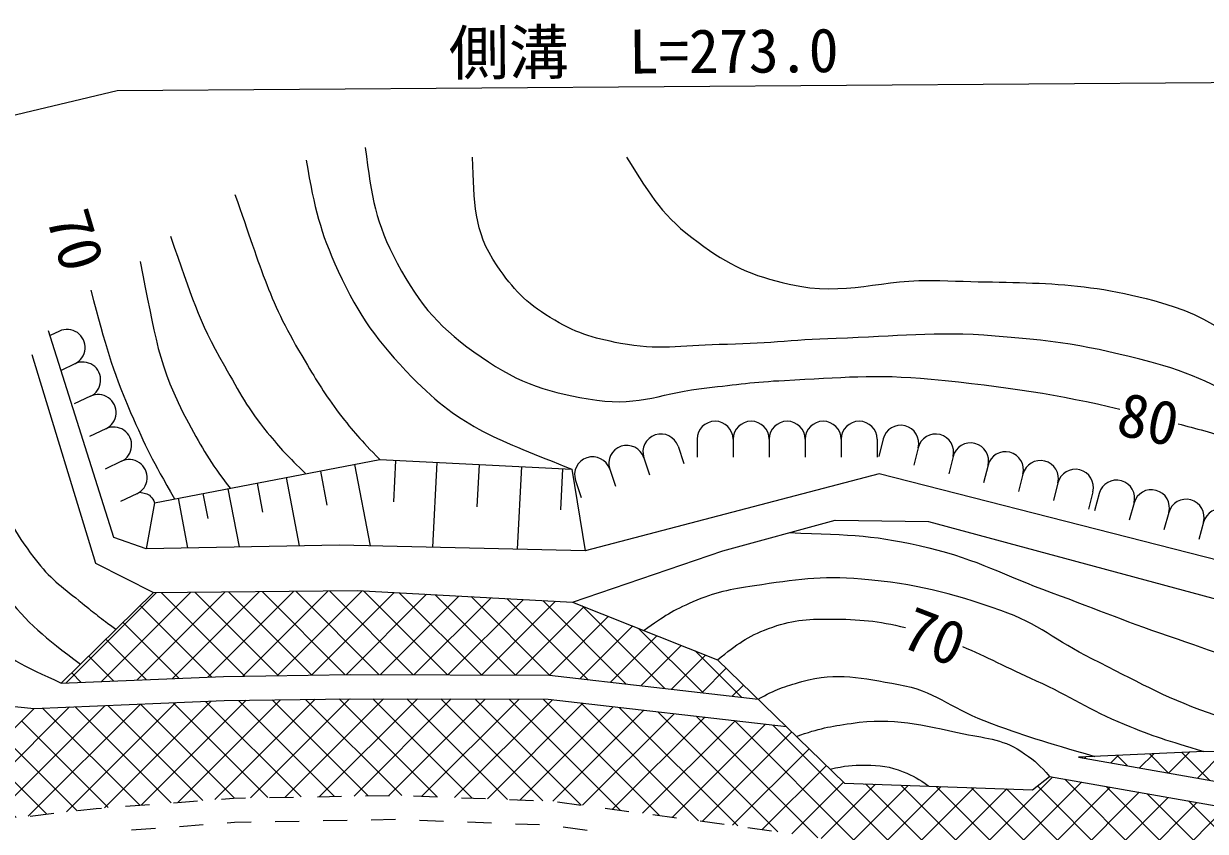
# Model space of a CAD drawing. Units: millimetres, scale not verified. Extents: x 40000 to 680000, y 20000 to 380000.
# Drawn here: x 114736 to 163935, y 305266 to 338897 of the extents above; entities that cross this region are included whole.
import ezdxf
from ezdxf.enums import TextEntityAlignment as Align

# ---------------------------------------------------------------- set-up
doc = ezdxf.new("R2010")
doc.units = ezdxf.units.MM
doc.header["$LTSCALE"] = 1000
doc.layers.add('M-BGD', color=7, linetype='Continuous', lineweight=25)
doc.layers.add('M-STR-HTXT', color=7, linetype='Continuous', lineweight=13)
doc.styles.add('ＭＳ ゴシック', font='')
doc.styles.get('ＭＳ ゴシック').set_extended_font_data('MS Gothic')

msp = doc.modelspace()

# ---------------------------------------------------------------- hatches: boundary and pattern name
at = {"layer": 'M-BGD'}
h = msp.add_hatch(dxfattribs=at)
h.set_pattern_fill('USER', color=256, style=0, pattern_type=2)
h.set_pattern_definition([(45, (136630, 311769), (-707.107, 707.107), []), (135, (136630, 311769), (-707.107, -707.107), [])])
h.paths.add_polyline_path([(136630, 311769), (145314, 310769), (143626, 312406), (137586, 314815), (128624, 315288), (120136, 315209), (116304, 311435), (123055, 311711), (128346, 311790)])
h = msp.add_hatch(dxfattribs=at)
h.set_pattern_fill('USER', color=256, style=0, pattern_type=2)
h.set_pattern_definition([(45, (217178, 297838), (-707.107, 707.107), []), (135, (217178, 297838), (-707.107, -707.107), [])])
h.paths.add_polyline_path([(217178, 297838), (189068, 301984), (157444, 307550), (156734, 306998), (148917, 307274), (146491, 309627), (136572, 310769), (128352, 310790), (123083, 310711), (115168, 310387), (110182, 305362), (117749, 306215), (123473, 306649), (130224, 306767), (136660, 306530), (144398, 305504), (148622, 304872), (159400, 303017), (187169, 298123), (187083, 297631), (216421, 292338)])
h = msp.add_hatch(dxfattribs=at)
h.set_pattern_fill('USER', color=256, style=0, pattern_type=2)
h.set_pattern_definition([(45, (214728, 299210), (-707.107, 707.107), []), (135, (214728, 299210), (-707.107, -707.107), [])])
h.paths.add_polyline_path([(214728, 299210), (211560, 301147), (207410, 304342), (203304, 303625), (191290, 305607), (186187, 307144), (185659, 306550), (183487, 306076), (170143, 308406), (163871, 308596), (158650, 308353), (189228, 302971)])

# ---------------------------------------------------------------- linework, layer by layer
for p, q in [((116225, 326090), (115836, 325905)), ((116870, 324736), (116293, 324461)), ((117516, 323382), (116839, 323060)), ((118161, 322028), (117484, 321706)), ((141980, 321299), (142218, 320587)), ((142772, 321590), (142772, 320840)), ((144272, 321590), (144272, 320840)), ((145772, 321590), (145772, 320840)), ((147272, 321590), (147272, 320840)), ((148772, 321590), (148772, 320840)), ((150272, 321590), (150272, 320840)), ((150523, 321605), (150340, 320878)), ((140558, 320823), (140795, 320112)), ((151977, 321239), (151794, 320511)), ((153432, 320872), (153249, 320145)), ((118807, 320674), (118130, 320352)), ((128511, 320541), (129157, 317158)), ((130213, 320710), (130128, 318991)), ((131932, 320625), (131758, 317098)), ((133696, 320538), (133609, 318775)), ((135460, 320451), (135290, 317016)), ((137177, 320366), (137092, 318649)), ((137554, 320348), (138117, 316951)), ((139135, 320348), (139372, 319637)), ((154886, 320506), (154703, 319779)), ((125668, 319998), (126211, 317155)), ((127089, 320269), (127361, 318848)), ((137712, 319873), (137950, 319162)), ((156341, 320140), (156158, 319412)), ((119452, 319320), (118775, 318998)), ((122202, 319336), (122400, 318299)), ((123239, 319534), (123703, 317106)), ((124454, 319766), (124685, 318552)), ((157796, 319773), (157612, 319046)), ((159250, 319407), (159067, 318680)), ((159519, 319339), (159320, 318616)), ((120182, 318951), (119838, 317030)), ((121165, 319138), (121561, 317064)), ((160965, 318940), (160766, 318217)), ((162411, 318542), (162212, 317819)), ((163857, 318143), (163658, 317420)), ((120136, 315209), (116304, 311435)), ((110182, 305362), (115168, 310387)), ((120975, 306459), (121972, 306535)), ((122969, 306611), (123473, 306649)), ((123473, 306649), (123968, 306658)), ((124968, 306675), (125967, 306693)), ((126967, 306710), (127967, 306728)), ((128967, 306745), (129967, 306763)), ((130966, 306740), (131966, 306703)), ((132965, 306666), (133964, 306630)), ((134964, 306593), (135963, 306556)), ((116989, 306129), (117749, 306215)), ((117749, 306215), (117984, 306232)), ((118981, 306308), (119978, 306384)), ((136960, 306491), (137951, 306359)), ((138942, 306228), (139934, 306096)), ((115002, 305905), (115995, 306017)), ((121219, 305475), (122216, 305551)), ((123213, 305626), (123520, 305650)), ((123520, 305650), (124212, 305662)), ((125212, 305679), (126212, 305697)), ((127212, 305714), (128212, 305732)), ((129211, 305749), (130211, 305767)), ((131211, 305730), (132210, 305694)), ((133209, 305657), (134209, 305620)), ((135208, 305583), (136207, 305546)), ((140925, 305965), (141916, 305833)), ((142908, 305702), (143899, 305570)), ((119225, 305324), (120222, 305399)), ((137201, 305450), (138193, 305318)), ((144889, 305430), (145878, 305283))]:
    msp.add_line(p, q, dxfattribs=at)
for points in [[(187227, 311320), (183717, 313477), (180361, 314148), (178308, 314306), (174005, 314345), (172307, 314543), (150356, 320149), (138117, 316951), (127892, 317188), (119838, 317030), (118496, 317504), (115772, 326110)], [(115082, 325119), (117727, 316433), (120136, 315209), (128624, 315288), (137586, 314815), (143626, 312406), (148917, 307274), (156734, 306998), (157444, 307550), (189068, 301984), (217178, 297838)], [(120182, 318951), (129567, 320742), (137554, 320348)], [(137586, 314815), (143846, 316947), (148523, 318223), (152410, 318162), (173608, 312453), (175764, 312513), (179439, 312513), (182506, 312270), (185786, 310964), (187325, 309346)], [(116304, 311435), (123055, 311711), (128346, 311790), (136630, 311769), (145314, 310769)], [(111509, 306699), (108097, 306559), (111316, 309262), (112622, 310051), (112986, 310598), (115168, 310387)], [(115168, 310387), (123083, 310711), (128352, 310790), (136572, 310769), (146491, 309627)], [(170143, 308406), (163871, 308596), (158650, 308353)], [(158650, 308353), (189228, 302971), (214728, 299210)]]:
    msp.add_lwpolyline(points, dxfattribs=at)
for centre, start, end in [((116547, 325413), 295.4906, 115.4906), ((117193, 324059), 295.4906, 115.4906), ((117838, 322705), 295.4906, 115.4906), ((143522, 321590), 0, 180), ((145022, 321590), 360, 180), ((146522, 321590), 360, 180), ((148022, 321590), 360, 180), ((149522, 321590), 360, 180), ((118484, 321351), 295.4906, 115.4906), ((141269, 321061), 18.4644, 198.4644), ((151250, 321422), 345.8639, 165.8639), ((152705, 321056), 345.8639, 165.8639), ((139846, 320586), 18.4644, 198.4644), ((154159, 320689), 345.8639, 165.8639), ((138424, 320111), 18.4644, 198.4644), ((155614, 320323), 345.8639, 165.8639), ((119129, 319997), 295.4906, 115.4906), ((157068, 319957), 345.8639, 165.8639), ((158523, 319590), 345.8639, 165.8639), ((160242, 319140), 344.5778, 164.5778), ((161688, 318741), 344.5778, 164.5778), ((163134, 318342), 344.5778, 164.5778), ((164580, 317943), 344.5778, 164.5778)]:
    msp.add_arc(centre, 750, start, end, dxfattribs=at)
for points, knots in [([(128958, 333743), (129229, 331620), (129370, 330643), (130292, 328919), (131256, 327115), (132099, 326179), (133782, 325018), (135437, 323876), (136618, 323517), (138606, 323222), (140382, 322957), (141389, 323548), (143174, 323735), (144436, 323867), (145141, 323981), (146408, 324043), (148791, 324159), (150140, 324320), (152515, 324094), (155672, 323794), (157852, 323442), (160374, 322849)], [0, 0, 0, 0, 1, 1, 1, 2, 2, 2, 3, 3, 3, 4, 4, 4, 5, 5, 5, 6, 6, 6, 7, 7, 7, 7]), ([(126494, 333210), (126876, 331113), (127053, 330299), (127836, 328591), (128713, 326678), (129451, 325681), (130916, 324169), (132998, 322021), (134504, 321585), (137554, 320348)], [0, 0, 0, 0, 1, 1, 1, 2, 2, 2, 3, 3, 3, 3]), ([(205944, 320861), (205258, 318499), (205078, 317298), (203583, 315626), (202663, 314596), (202161, 313838), (200863, 313367), (199581, 312903), (198699, 313104), (197373, 313419), (194939, 313995), (193918, 315244), (191624, 316241), (189388, 317214), (188174, 317898), (185825, 318551), (183180, 319287), (181602, 319270), (178896, 319731), (176310, 320172), (174814, 320201), (172275, 320861), (170042, 321441), (168840, 321946), (166681, 322760), (164890, 323434), (164005, 324135), (162164, 324659), (159501, 325416), (157944, 325675), (155184, 325890), (152606, 326092), (151148, 325872), (148563, 325788), (146657, 325726), (145594, 325558), (143688, 325531), (142084, 325508), (141156, 325275), (139582, 325582), (138386, 325816), (137690, 326017), (136656, 326660), (135633, 327297), (135126, 327819), (134449, 328816), (133433, 330313), (133516, 331411), (133423, 333332)], [0, 0, 0, 0, 1, 1, 1, 2, 2, 2, 3, 3, 3, 4, 4, 4, 5, 5, 5, 6, 6, 6, 7, 7, 7, 8, 8, 8, 9, 9, 9, 10, 10, 10, 11, 11, 11, 12, 12, 12, 13, 13, 13, 14, 14, 14, 15, 15, 15, 16, 16, 16, 16]), ([(139838, 333332), (140897, 331650), (141357, 330859), (142815, 329791), (144132, 328826), (145020, 328404), (146613, 328046), (149000, 327509), (150430, 328297), (152875, 328200), (156498, 328056), (158626, 328272), (162113, 327276), (164778, 326516), (165835, 325050), (168374, 323940), (170704, 322922), (172028, 322266), (174533, 321836), (177460, 321333), (179160, 321534), (182129, 321528), (184477, 321523), (185790, 321918), (188134, 321784), (189654, 321698), (190523, 321598), (191984, 321169), (193904, 320604), (194577, 319363), (196449, 318654), (197467, 318267), (198080, 318019), (199169, 318038), (200114, 318054), (200692, 318233), (201479, 318756), (202484, 319425), (202696, 320208), (203121, 321374)], [0, 0, 0, 0, 1, 1, 1, 2, 2, 2, 3, 3, 3, 4, 4, 4, 5, 5, 5, 6, 6, 6, 7, 7, 7, 8, 8, 8, 9, 9, 9, 10, 10, 10, 11, 11, 11, 12, 12, 12, 13, 13, 13, 13]), ([(123533, 331789), (124693, 328511), (124935, 327362), (126454, 324840), (126978, 323972), (127262, 323475), (127876, 322669), (128482, 321872), (128738, 321605), (129567, 320742)], [0, 0, 0, 0, 1, 1, 1, 2, 2, 2, 3, 3, 3, 3]), ([(120848, 330052), (121745, 327498), (121966, 326631), (123099, 324643), (123734, 323528), (124063, 322873), (124875, 321879), (125459, 321165), (125701, 320906), (126491, 320155)], [0, 0, 0, 0, 1, 1, 1, 2, 2, 2, 3, 3, 3, 3]), ([(119585, 328986), (120223, 325904), (120295, 324681), (121598, 322274), (122199, 321165), (122450, 320702), (123333, 319552)], [0, 0, 0, 0, 1, 1, 1, 2, 2, 2, 2]), ([(117532, 327801), (118185, 325398), (118358, 324628), (119190, 322708), (119817, 321262), (120085, 320739), (121015, 319110)], [0, 0, 0, 0, 1, 1, 1, 2, 2, 2, 2]), ([(106393, 324790), (106917, 324706), (107384, 324481), (107826, 324034), (108823, 323025), (108691, 321997), (109251, 320693), (110004, 318940), (110258, 317874), (111190, 316208), (111781, 315150), (112071, 314504), (112895, 313615), (113970, 312456), (114721, 312176), (116304, 311435)], [0, 0, 0, 0, 1, 1, 1, 2, 2, 2, 3, 3, 3, 4, 4, 4, 5, 5, 5, 5]), ([(111727, 324086), (111736, 323783), (111766, 323676), (111806, 323415), (112053, 321795), (112656, 320992), (113425, 319546), (114087, 318299), (114443, 317574), (115320, 316466), (115929, 315696), (116417, 315394), (117175, 314769), (117711, 314326), (117900, 314179), (118581, 313678)], [0, 0, 0, 0, 1, 1, 1, 2, 2, 2, 3, 3, 3, 4, 4, 4, 5, 5, 5, 5]), ([(109753, 323573), (110616, 321644), (110852, 321127), (111608, 319585), (112459, 317852), (112699, 316717), (113898, 315203), (114960, 313863), (115560, 313380), (117109, 312228)], [0, 0, 0, 0, 1, 1, 1, 2, 2, 2, 3, 3, 3, 3]), ([(162800, 322237), (163157, 322143), (163526, 322043), (163909, 321938), (166940, 321111), (168376, 319858), (171403, 319013), (174212, 318229), (175911, 318385), (178793, 317935), (181564, 317502), (183188, 317556), (185876, 316755), (188823, 315876), (190130, 314522), (192959, 313316), (194843, 312512), (195872, 311892), (197886, 311520), (199465, 311227), (200492, 311151), (201992, 311725), (203280, 312218), (203851, 312844), (204866, 313778), (206997, 315740), (207258, 317362), (208305, 320347)], [0, 0, 0, 0, 1, 1, 1, 2, 2, 2, 3, 3, 3, 4, 4, 4, 5, 5, 5, 6, 6, 6, 7, 7, 7, 8, 8, 8, 9, 9, 9, 9]), ([(119558, 319382), (119755, 319352), (119886, 319350), (120021, 319213), (120105, 319127), (120139, 319068), (120182, 318951)], [0, 0, 0, 0, 1, 1, 1, 2, 2, 2, 2]), ([(146618, 317703), (149265, 317616), (150205, 317602), (152423, 317067), (154481, 316570), (155528, 315939), (157516, 315211), (159568, 314459), (160694, 313972), (162766, 313277), (164658, 312642), (165693, 312142), (167662, 311816), (169200, 311561), (170092, 311693), (171649, 311619), (173654, 311523), (174790, 311626), (176782, 311382), (178211, 311206), (178994, 310963), (180375, 310553), (182176, 310017), (183390, 309904), (184796, 308658), (185397, 308125), (185678, 307870), (186187, 307144)], [0, 0, 0, 0, 1, 1, 1, 2, 2, 2, 3, 3, 3, 4, 4, 4, 5, 5, 5, 6, 6, 6, 7, 7, 7, 8, 8, 8, 9, 9, 9, 9]), ([(184886, 306382), (184143, 306990), (183857, 307176), (183138, 307592), (181930, 308290), (181163, 308611), (179782, 308815), (178425, 309017), (177640, 308826), (176269, 308776), (174972, 308729), (174250, 308545), (172952, 308579), (171418, 308618), (170555, 308705), (169044, 308973), (167074, 309323), (165957, 309532), (164069, 310197), (162098, 310892), (161088, 311523), (159213, 312448), (157710, 313189), (157007, 313912), (155423, 314461), (153228, 315222), (151934, 315565), (149620, 315764), (147880, 315914), (146886, 315742), (145158, 315488), (144133, 315336), (143543, 315228), (142592, 314816), (141750, 314452), (141427, 314238), (140568, 313626)], [0, 0, 0, 0, 1, 1, 1, 2, 2, 2, 3, 3, 3, 4, 4, 4, 5, 5, 5, 6, 6, 6, 7, 7, 7, 8, 8, 8, 9, 9, 9, 10, 10, 10, 11, 11, 11, 12, 12, 12, 12]), ([(143626, 312406), (144472, 313083), (144839, 313369), (145751, 313711), (146700, 314067), (147303, 314112), (148317, 314106), (149556, 314099), (150287, 314037), (151451, 313747)], [0, 0, 0, 0, 1, 1, 1, 2, 2, 2, 3, 3, 3, 3]), ([(153827, 312960), (154794, 312552), (155670, 312083), (156884, 311540), (158344, 310886), (159073, 310324), (160556, 309723), (161823, 309210), (162298, 309058), (163871, 308596)], [0, 0, 0, 0, 1, 1, 1, 2, 2, 2, 3, 3, 3, 3]), ([(145314, 310769), (146054, 311184), (146395, 311295), (147132, 311500), (148648, 311922), (149608, 311645), (151159, 311382), (152645, 311130), (153305, 310418), (154712, 309881), (156485, 309205), (157122, 309034), (159333, 308385)], [0, 0, 0, 0, 1, 1, 1, 2, 2, 2, 3, 3, 3, 4, 4, 4, 4]), ([(146910, 309221), (147888, 309563), (148281, 309631), (149185, 309763), (151009, 310029), (152078, 309701), (153883, 309329), (154901, 309119), (155565, 309103), (156410, 308500), (156856, 308181), (157056, 308015), (157444, 307550)], [0, 0, 0, 0, 1, 1, 1, 2, 2, 2, 3, 3, 3, 4, 4, 4, 4]), ([(148312, 307861), (148959, 307994), (149202, 308037), (149777, 308026), (150404, 308013), (150775, 307981), (151357, 307749), (151800, 307573), (151982, 307463), (152421, 307150)], [0, 0, 0, 0, 1, 1, 1, 2, 2, 2, 3, 3, 3, 3])]:
    msp.add_open_spline(points, degree=3, knots=knots, dxfattribs=at)
at = {"layer": 'M-STR-HTXT'}
msp.add_lwpolyline([(73322, 325320), (118626, 336111), (331186, 337667)], dxfattribs=at)

# ---------------------------------------------------------------- texts
at = {"layer": 'M-BGD', "style": 'ＭＳ ゴシック'}
for s, rotation, p in [('70', 286.683, (116905, 329892)), ('80', 348.012, (161565, 322436)), ('70', 338.962, (152655, 313395))]:
    msp.add_text(s, height=1833, rotation=rotation, dxfattribs=at).set_placement(p, align=Align.MIDDLE_CENTER)
at = {"layer": 'M-STR-HTXT', "style": 'ＭＳ ゴシック'}
msp.add_text('側溝\u3000L=273.0', height=1833, rotation=0.419, dxfattribs=at).set_placement((140561, 336271), align=Align.BOTTOM_CENTER)

doc.saveas('drawing.dxf')
